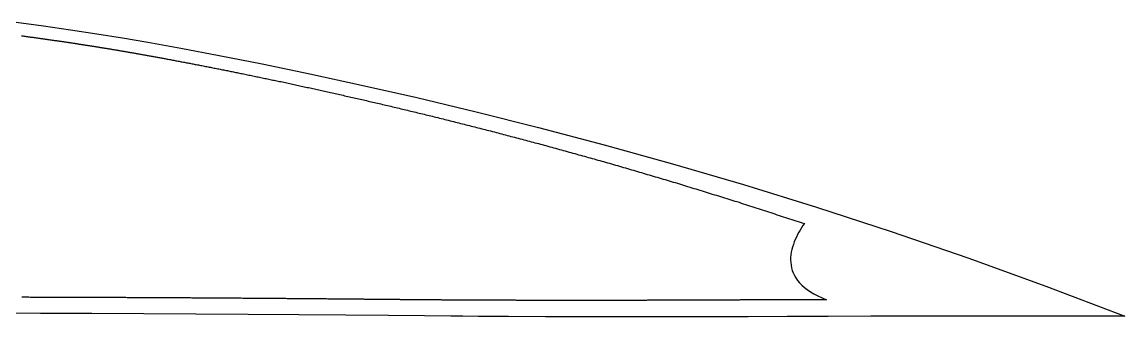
# Model space of a CAD drawing. Extents: x -1 to 417, y 44 to 106.
# Drawn here: x 207.9 to 416.6, y 44 to 99.7 of the extents above; entities that cross this region are included whole.
import ezdxf

# ---------------------------------------------------------------- set-up
doc = ezdxf.new("R2010")
doc.units = 0
doc.layers.add('profile', color=7, linetype='CONTINUOUS')

msp = doc.modelspace()

# ---------------------------------------------------------------- linework, layer by layer
at = {"layer": 'profile', "color": 7}
for points in [[(206.843837, 99.675332), (212.013835, 98.97103), (217.102282, 98.239993), (222.093774, 97.481518), (226.972905, 96.694894), (231.724266, 95.879413), (238.014373, 94.741128), (245.25501, 93.374507), (253.392902, 91.768575), (262.374793, 89.912366), (272.147409, 87.794895), (282.657495, 85.405186), (293.851774, 82.732268), (305.676995, 79.765167), (318.079872, 76.492899), (331.007174, 72.904503), (344.405589, 68.988994), (358.221891, 64.735397), (372.402795, 60.132739), (386.895048, 55.170045), (401.645392, 49.836339), (416.600517, 44.120647), (405.800296, 44.153368), (395.647126, 44.167987), (386.087187, 44.167423), (377.066659, 44.154695), (368.531779, 44.132794), (360.428643, 44.104555), (352.703515, 44.072988), (345.302519, 44.041055), (337.799077, 44.016332), (329.979631, 44.003773), (322.109892, 44.002362), (314.455546, 44.011083), (306.962743, 44.032899), (300.00373, 44.065518), (294.270208, 44.102678), (291.305938, 44.12757), (289.063688, 44.150769), (284.053143, 44.199125), (277.251023, 44.26059), (269.208034, 44.328371), (260.31511, 44.397654), (250.750195, 44.466257), (240.850974, 44.530022), (230.955137, 44.584796), (221.160742, 44.629384), (211.459336, 44.663902), (202.028847, 44.68617)], [(207.82647, 97.095821), (207.971877, 97.076009), (208.117283, 97.056197), (208.26269, 97.036385), (208.408096, 97.016573), (208.553503, 96.996761), (208.698909, 96.976949), (208.844313, 96.957137), (208.989719, 96.937325), (209.135126, 96.917513), (209.280533, 96.897701), (209.425939, 96.877889), (209.571346, 96.858077), (209.716752, 96.838265), (209.862159, 96.818453), (210.007562, 96.798641), (210.152969, 96.778829), (210.298375, 96.759017), (210.443782, 96.739205), (210.589189, 96.719393), (210.734595, 96.699581), (210.880002, 96.679769), (211.025405, 96.659957), (211.170812, 96.640145), (211.316218, 96.620333), (211.461625, 96.600521), (211.607031, 96.580709), (211.750143, 96.560135), (211.893256, 96.539561), (212.03637, 96.518987), (212.179483, 96.498413), (212.322595, 96.477867), (212.465707, 96.457293), (212.608819, 96.436719), (212.751931, 96.416145), (212.895046, 96.395571), (213.038158, 96.374997), (213.18127, 96.354423), (213.324382, 96.333849), (213.467494, 96.313275), (213.610609, 96.292701), (213.753721, 96.272127), (213.896833, 96.251553), (214.039945, 96.230979), (214.183057, 96.210405), (214.326172, 96.189831), (214.469284, 96.169257), (214.612396, 96.148683), (214.755508, 96.128109), (214.89862, 96.107563), (215.041735, 96.086989), (215.184847, 96.066415), (215.327959, 96.045841), (215.471071, 96.025267), (215.614183, 96.004721), (215.757295, 95.984147), (215.90041, 95.963573), (216.043522, 95.942999), (216.186634, 95.922454), (216.32702, 95.901118), (216.467406, 95.879782), (216.607792, 95.858446), (216.748178, 95.83711), (216.888563, 95.815774), (217.028949, 95.794438), (217.169335, 95.773102), (217.309721, 95.751766), (217.450107, 95.73043), (217.590492, 95.709094), (217.730878, 95.687758), (217.871264, 95.666422), (218.01165, 95.645086), (218.152036, 95.62375), (218.292421, 95.602414), (218.432804, 95.581078), (218.57319, 95.559742), (218.713576, 95.538406), (218.853962, 95.51707), (218.994348, 95.495734), (219.134733, 95.474398), (219.275119, 95.453062), (219.415505, 95.431726), (219.555891, 95.41039), (219.696277, 95.389054), (219.836662, 95.367718), (219.977048, 95.346382), (220.117434, 95.325046), (220.25782, 95.30371), (220.398206, 95.282374), (220.538591, 95.261038), (220.678977, 95.239702), (220.816202, 95.217575), (220.953427, 95.195449), (221.090655, 95.173323), (221.22788, 95.151197), (221.365105, 95.129071), (221.50233, 95.106944), (221.639557, 95.084818), (221.776782, 95.062692), (221.914007, 95.040566), (222.051232, 95.018439), (222.188457, 94.996313), (222.325685, 94.974187), (222.46291, 94.952061), (222.600134, 94.929935), (222.737359, 94.907808), (222.874584, 94.885682), (223.011812, 94.863556), (223.149037, 94.84143), (223.286262, 94.819303), (223.423487, 94.797177), (223.560715, 94.775051), (223.697939, 94.752925), (223.835164, 94.730799), (223.972389, 94.708672), (224.109614, 94.686546), (224.246842, 94.66442), (224.384067, 94.642294), (224.521292, 94.620167), (224.658517, 94.598041), (224.795744, 94.575915), (224.932969, 94.553789), (225.070194, 94.531663), (225.203826, 94.508718), (225.337459, 94.485773), (225.471091, 94.462829), (225.604723, 94.439884), (225.738355, 94.416939), (225.871988, 94.393995), (226.00562, 94.37105), (226.139252, 94.348105), (226.272881, 94.325161), (226.406514, 94.302216), (226.540146, 94.279271), (226.673778, 94.256327), (226.80741, 94.233382), (226.941042, 94.210437), (227.074675, 94.187493), (227.208307, 94.164548), (227.341939, 94.141603), (227.475571, 94.118659), (227.609204, 94.095714), (227.742836, 94.072769), (227.876468, 94.049825), (228.0101, 94.02688), (228.143732, 94.003935), (228.277362, 93.980991), (228.410994, 93.958046), (228.544626, 93.935101), (228.678259, 93.912157), (228.811891, 93.889212), (228.945523, 93.866267), (229.079155, 93.843323), (229.212787, 93.820378), (229.34642, 93.797433), (229.523328, 93.765418), (229.700239, 93.733406), (229.877147, 93.70139), (230.054055, 93.669375), (230.230966, 93.637362), (230.407874, 93.605347), (230.584785, 93.573335), (230.761694, 93.541319), (230.938602, 93.509304), (231.115513, 93.477292), (231.292421, 93.445276), (231.469329, 93.413264), (231.64624, 93.381249), (231.823148, 93.349233), (232.000059, 93.317221), (232.176967, 93.285206), (232.353876, 93.25319), (232.530787, 93.221178), (232.707695, 93.189163), (232.884603, 93.157147), (233.061514, 93.125135), (233.238422, 93.093119), (233.415333, 93.061107), (233.592241, 93.029092), (233.769149, 92.997076), (233.94606, 92.965064), (234.122969, 92.933049), (234.299877, 92.901036), (234.476788, 92.869021), (234.653696, 92.837006), (234.830607, 92.804993), (235.007515, 92.772978), (235.211158, 92.734542), (235.414801, 92.696106), (235.618444, 92.65767), (235.822088, 92.619232), (236.025731, 92.580796), (236.229374, 92.54236), (236.433017, 92.503924), (236.636657, 92.465488), (236.8403, 92.427052), (237.043943, 92.388614), (237.247586, 92.350178), (237.451229, 92.311742), (237.654873, 92.273306), (237.858516, 92.23487), (238.062159, 92.196435), (238.265802, 92.157996), (238.469445, 92.11956), (238.673088, 92.081124), (238.876731, 92.042688), (239.080374, 92.004253), (239.284017, 91.965817), (239.48766, 91.927381), (239.691303, 91.888942), (239.894944, 91.850506), (240.098587, 91.81207), (240.30223, 91.773635), (240.505873, 91.735199), (240.709516, 91.696763), (240.913159, 91.658324), (241.116802, 91.619888), (241.320445, 91.581453), (241.524088, 91.543017), (241.752968, 91.49785), (241.981844, 91.452683), (242.210724, 91.407516), (242.4396, 91.362349), (242.66848, 91.317183), (242.897359, 91.272016), (243.126236, 91.226849), (243.355115, 91.181682), (243.583992, 91.136515), (243.812871, 91.091348), (244.041751, 91.046181), (244.270627, 91.001015), (244.499506, 90.955848), (244.728383, 90.910681), (244.957262, 90.865514), (245.186139, 90.820347), (245.415018, 90.77518), (245.643898, 90.730014), (245.872774, 90.684847), (246.101654, 90.63968), (246.33053, 90.594513), (246.55941, 90.549346), (246.788289, 90.504179), (247.017166, 90.459012), (247.246045, 90.413846), (247.474922, 90.368679), (247.703801, 90.323512), (247.932681, 90.278345), (248.161557, 90.233178), (248.390437, 90.188011), (248.619313, 90.142845), (248.848193, 90.097678), (249.100807, 90.045472), (249.353424, 89.993267), (249.606038, 89.941061), (249.858655, 89.888853), (250.111272, 89.836648), (250.363887, 89.784442), (250.616501, 89.732237), (250.869118, 89.680031), (251.121735, 89.627826), (251.37435, 89.57562), (251.626967, 89.523415), (251.879581, 89.471206), (252.132198, 89.419001), (252.384812, 89.366796), (252.637429, 89.31459), (252.890044, 89.262385), (253.142661, 89.210179), (253.395275, 89.157974), (253.647892, 89.105768), (253.900507, 89.053563), (254.153124, 89.001354), (254.405738, 88.949149), (254.658355, 88.896944), (254.910969, 88.844738), (255.163586, 88.792533), (255.416201, 88.740327), (255.668818, 88.688122), (255.921432, 88.635913), (256.174046, 88.583708), (256.426664, 88.531502), (256.679281, 88.479297), (256.931895, 88.427092), (257.206748, 88.367537), (257.481605, 88.307982), (257.756461, 88.248431), (258.031314, 88.188876), (258.306168, 88.129322), (258.581024, 88.069767), (258.85588, 88.010215), (259.130733, 87.950661), (259.405587, 87.891106), (259.680443, 87.831552), (259.955299, 87.771997), (260.230153, 87.712446), (260.505006, 87.652891), (260.779862, 87.593337), (261.054718, 87.533782), (261.329572, 87.474227), (261.604425, 87.414676), (261.879282, 87.355121), (262.154138, 87.295567), (262.428991, 87.236012), (262.703845, 87.17646), (262.978701, 87.116906), (263.253557, 87.057351), (263.52841, 86.997797), (263.803264, 86.938242), (264.07812, 86.878691), (264.352976, 86.819136), (264.62783, 86.759582), (264.902683, 86.700027), (265.177539, 86.640475), (265.452395, 86.580921), (265.727249, 86.521366), (266.022846, 86.454155), (266.318442, 86.386944), (266.614036, 86.319735), (266.909633, 86.252524), (267.20523, 86.185313), (267.500826, 86.118105), (267.79642, 86.050893), (268.092017, 85.983682), (268.387614, 85.916471), (268.683211, 85.849262), (268.978807, 85.782051), (269.274401, 85.71484), (269.569998, 85.647629), (269.865595, 85.580418), (270.161191, 85.513209), (270.456785, 85.445998), (270.752382, 85.378787), (271.047979, 85.311575), (271.343576, 85.244367), (271.639172, 85.177156), (271.934766, 85.109945), (272.230363, 85.042733), (272.52596, 84.975525), (272.821556, 84.908314), (273.117153, 84.841103), (273.412747, 84.773891), (273.708344, 84.706683), (274.00394, 84.639472), (274.299537, 84.572261), (274.595131, 84.505049), (274.890728, 84.437841), (275.186325, 84.37063), (275.501163, 84.295454), (275.816002, 84.220279), (276.130843, 84.145103), (276.445682, 84.069928), (276.760521, 83.994749), (277.075359, 83.919574), (277.390198, 83.844398), (277.705037, 83.769223), (278.019878, 83.694047), (278.334717, 83.618872), (278.649555, 83.543696), (278.964394, 83.468518), (279.279233, 83.393342), (279.594074, 83.318167), (279.908913, 83.242991), (280.223751, 83.167815), (280.53859, 83.09264), (280.853429, 83.017464), (281.16827, 82.942289), (281.483109, 82.867113), (281.797947, 82.791935), (282.112786, 82.716759), (282.427625, 82.641584), (282.742463, 82.566408), (283.057305, 82.491233), (283.372143, 82.416057), (283.686982, 82.340882), (284.001821, 82.265703), (284.316659, 82.190528), (284.631501, 82.115352), (284.946339, 82.040177), (285.261178, 81.965001), (285.593763, 81.881551), (285.926348, 81.798101), (286.258932, 81.714653), (286.591514, 81.631203), (286.924099, 81.547753), (287.256684, 81.464302), (287.589269, 81.380855), (287.921854, 81.297405), (288.254438, 81.213954), (288.58702, 81.130504), (288.919605, 81.047054), (289.25219, 80.963606), (289.584775, 80.880156), (289.917359, 80.796706), (290.249944, 80.713255), (290.582529, 80.629808), (290.915111, 80.546358), (291.247696, 80.462907), (291.58028, 80.379457), (291.912865, 80.296007), (292.24545, 80.212559), (292.578035, 80.129109), (292.910617, 80.045659), (293.243202, 79.962208), (293.575786, 79.878758), (293.908371, 79.795311), (294.240956, 79.71186), (294.573541, 79.62841), (294.906123, 79.54496), (295.238707, 79.461512), (295.571292, 79.378062), (295.903877, 79.294612), (296.252706, 79.202579), (296.601539, 79.110546), (296.950368, 79.018514), (297.299201, 78.926481), (297.64803, 78.834448), (297.996862, 78.742416), (298.345692, 78.650383), (298.694521, 78.55835), (299.043354, 78.466318), (299.392183, 78.374285), (299.741015, 78.282252), (300.089845, 78.19022), (300.438677, 78.098187), (300.787507, 78.006154), (301.136339, 77.914122), (301.485168, 77.822089), (301.833998, 77.730059), (302.18283, 77.638027), (302.53166, 77.545994), (302.880492, 77.453961), (303.229322, 77.361929), (303.578154, 77.269896), (303.926983, 77.177863), (304.275813, 77.085831), (304.624645, 76.993798), (304.973475, 76.901765), (305.322307, 76.809733), (305.671125, 76.7177), (306.01998, 76.625667), (306.368807, 76.533635), (306.717633, 76.441602), (307.06646, 76.349569), (307.430047, 76.248647), (307.793634, 76.147721), (308.157193, 76.046798), (308.520779, 75.945876), (308.884366, 75.84495), (309.247953, 75.744028), (309.611512, 75.643105), (309.975099, 75.54218), (310.338686, 75.441257), (310.702273, 75.340334), (311.065859, 75.239409), (311.429418, 75.138486), (311.793005, 75.037563), (312.156592, 74.936638), (312.520179, 74.835715), (312.883737, 74.734793), (313.247324, 74.633867), (313.610911, 74.532944), (313.974498, 74.432019), (314.338085, 74.331096), (314.701644, 74.230174), (315.065231, 74.129248), (315.428817, 74.028325), (315.792404, 73.927403), (316.155991, 73.826477), (316.51955, 73.725555), (316.883137, 73.624632), (317.246724, 73.523706), (317.610311, 73.422784), (317.973869, 73.321861), (318.337456, 73.220936), (318.701043, 73.120013), (319.077866, 73.00989), (319.454717, 72.899767), (319.831541, 72.789641), (320.208364, 72.679518), (320.585187, 72.569395), (320.962038, 72.459271), (321.338861, 72.349148), (321.715684, 72.239022), (322.092507, 72.128899), (322.469331, 72.018776), (322.846182, 71.908653), (323.223005, 71.79853), (323.599828, 71.688407), (323.976651, 71.578281), (324.353503, 71.468158), (324.730326, 71.358035), (325.107149, 71.247912), (325.484, 71.137788), (325.860823, 71.027663), (326.237646, 70.917539), (326.614469, 70.807416), (326.991293, 70.697293), (327.368144, 70.58717), (327.744967, 70.477047), (328.12179, 70.366921), (328.498613, 70.256798), (328.875465, 70.146675), (329.252288, 70.036552), (329.629111, 69.926429), (330.005962, 69.816303), (330.382785, 69.70618), (330.759608, 69.596056), (331.1482, 69.476425), (331.536764, 69.356791), (331.925355, 69.23716), (332.313947, 69.117526), (332.702539, 68.997895), (333.091103, 68.878261), (333.479694, 68.75863), (333.868286, 68.638996), (334.25685, 68.519365), (334.645441, 68.399733), (335.034033, 68.280099), (335.422625, 68.160468), (335.811189, 68.040834), (336.19978, 67.921203), (336.588372, 67.801569), (336.976936, 67.681938), (337.365527, 67.562307), (337.754119, 67.442673), (338.142711, 67.323041), (338.531275, 67.203407), (338.919866, 67.083776), (339.308458, 66.964142), (339.69705, 66.844511), (340.085613, 66.72488), (340.474205, 66.605246), (340.862797, 66.485615), (341.251361, 66.365981), (341.639952, 66.24635), (342.028544, 66.126716), (342.417136, 66.007084), (342.805699, 65.88745), (343.194291, 65.767819), (343.593128, 65.63837), (343.991964, 65.50892), (344.390801, 65.37947), (344.789637, 65.25002), (345.188473, 65.120571), (345.58731, 64.991121), (345.986146, 64.861671), (346.384983, 64.732222), (346.783819, 64.602772), (347.182656, 64.473322), (347.581492, 64.343873), (347.980329, 64.214423), (348.379165, 64.084973), (348.778001, 63.955524), (349.176838, 63.826074), (349.575674, 63.696624), (349.974539, 63.567172), (350.373375, 63.437722), (350.772212, 63.308272), (351.171048, 63.178823), (351.569885, 63.049373), (351.968721, 62.919923), (352.367558, 62.790474), (352.766394, 62.661024), (353.165231, 62.531574), (353.564067, 62.402125), (353.962903, 62.272675), (354.36174, 62.143225), (354.760576, 62.013775), (355.159413, 61.884326), (355.558249, 61.754876), (355.957086, 61.625426), (355.686999, 61.232096), (355.421287, 60.825174), (355.162122, 60.405659), (354.91165, 59.974545), (354.672015, 59.53283), (354.445362, 59.081518), (354.233865, 58.621597), (354.03964, 58.15407), (353.864888, 57.679934), (353.711697, 57.200188), (353.582242, 56.715827), (353.478695, 56.22785), (353.403172, 55.737252), (353.357847, 55.245034), (353.344865, 54.752192), (353.366314, 54.259726), (353.424452, 53.768631), (353.521367, 53.279904), (353.659204, 52.794541), (353.840165, 52.313546), (354.066338, 51.837912), (354.339896, 51.368635), (354.662984, 50.90672), (355.037747, 50.453155), (355.466358, 50.008942), (355.950961, 49.575082), (356.493675, 49.152567), (357.096699, 48.742397), (357.762123, 48.34557), (358.492147, 47.963082), (359.288917, 47.595934), (360.154549, 47.24512), (359.914519, 47.244556), (359.67446, 47.243992), (359.43443, 47.243427), (359.194372, 47.242863), (358.954342, 47.242298), (358.714284, 47.241734), (358.474254, 47.241169), (358.234196, 47.240605), (357.994166, 47.24004), (357.754107, 47.239476), (357.514077, 47.238912), (357.274019, 47.238347), (357.033989, 47.237783), (356.793931, 47.237218), (356.553901, 47.236654), (356.313843, 47.236089), (356.073813, 47.235525), (355.833783, 47.23496), (355.593725, 47.234396), (355.353695, 47.233832), (355.113636, 47.233267), (354.873606, 47.232703), (354.633548, 47.232138), (354.393518, 47.231574), (354.15346, 47.231009), (353.91343, 47.230445), (353.673372, 47.22988), (353.433342, 47.229316), (353.193283, 47.228752), (352.953253, 47.228187), (352.713195, 47.227623), (352.473165, 47.227058), (352.245271, 47.226212), (352.017376, 47.225365), (351.789454, 47.224518), (351.561559, 47.223672), (351.333665, 47.222825), (351.10577, 47.221978), (350.877848, 47.221132), (350.649953, 47.220285), (350.422059, 47.219438), (350.194164, 47.218592), (349.966242, 47.217745), (349.738347, 47.216898), (349.510453, 47.216052), (349.282558, 47.215205), (349.054636, 47.214358), (348.826741, 47.213512), (348.598847, 47.212665), (348.370952, 47.211818), (348.14303, 47.210972), (347.915135, 47.210125), (347.687241, 47.209278), (347.459346, 47.208432), (347.231424, 47.207585), (347.003529, 47.206738), (346.775635, 47.205892), (346.54774, 47.205045), (346.319818, 47.204198), (346.091923, 47.203352), (345.864029, 47.202505), (345.636134, 47.201658), (345.408212, 47.200812), (345.180317, 47.199965), (344.963063, 47.199118), (344.74578, 47.198272), (344.528525, 47.197425), (344.311242, 47.196578), (344.093987, 47.195732), (343.876705, 47.194885), (343.65945, 47.194038), (343.442167, 47.193192), (343.224912, 47.192345), (343.007629, 47.191498), (342.790375, 47.190652), (342.573092, 47.189805), (342.355837, 47.188958), (342.138554, 47.188112), (341.9213, 47.187265), (341.704017, 47.186418), (341.486762, 47.185572), (341.269479, 47.184725), (341.052225, 47.183878), (340.834942, 47.183032), (340.617687, 47.182185), (340.400404, 47.181338), (340.183149, 47.180492), (339.965867, 47.179645), (339.748612, 47.178798), (339.531329, 47.177952), (339.314074, 47.177105), (339.096791, 47.176258), (338.879537, 47.175412), (338.662254, 47.174565), (338.444999, 47.173718), (338.227716, 47.172872), (338.019577, 47.172025), (337.81141, 47.171178), (337.603271, 47.170332), (337.395104, 47.169485), (337.186965, 47.168638), (336.978798, 47.167792), (336.770659, 47.166945), (336.562492, 47.166098), (336.354353, 47.165252), (336.146186, 47.164405), (335.938047, 47.163558), (335.72988, 47.162712), (335.521741, 47.161865), (335.313574, 47.161018), (335.105435, 47.160172), (334.897268, 47.159325), (334.689129, 47.158478), (334.480962, 47.157632), (334.272823, 47.156785), (334.064656, 47.155938), (333.856517, 47.155092), (333.64835, 47.154245), (333.440211, 47.153398), (333.232044, 47.152552), (333.023905, 47.151705), (332.815738, 47.150858), (332.607599, 47.150012), (332.399432, 47.149165), (332.191293, 47.148318), (331.983126, 47.147472), (331.774987, 47.146625), (331.56682, 47.145778), (331.355775, 47.145214), (331.144757, 47.144649), (330.933711, 47.144085), (330.722694, 47.14352), (330.511648, 47.142956), (330.300602, 47.142392), (330.089585, 47.141827), (329.878539, 47.141263), (329.667521, 47.140698), (329.456475, 47.140134), (329.24543, 47.139569), (329.034412, 47.139005), (328.823366, 47.13844), (328.612349, 47.137876), (328.401303, 47.137312), (328.190285, 47.136747), (327.97924, 47.136183), (327.768194, 47.135618), (327.557176, 47.135054), (327.346131, 47.134489), (327.135113, 47.133925), (326.924067, 47.13336), (326.713021, 47.132796), (326.502004, 47.132232), (326.290958, 47.131667), (326.079941, 47.131103), (325.868895, 47.130538), (325.657849, 47.129974), (325.446831, 47.129409), (325.235786, 47.128845), (325.024768, 47.12828), (324.813722, 47.127716), (324.593815, 47.127434), (324.373879, 47.127152), (324.153971, 47.126869), (323.934036, 47.126587), (323.714128, 47.126305), (323.494192, 47.126023), (323.274285, 47.12574), (323.054349, 47.125458), (322.834441, 47.125176), (322.614506, 47.124894), (322.39457, 47.124612), (322.174662, 47.124329), (321.954755, 47.124047), (321.734819, 47.123765), (321.514911, 47.123483), (321.294976, 47.1232), (321.075068, 47.122918), (320.855132, 47.122636), (320.635225, 47.122354), (320.415289, 47.122072), (320.195381, 47.121789), (319.975446, 47.121507), (319.755538, 47.121225), (319.535602, 47.120943), (319.315695, 47.12066), (319.095759, 47.120378), (318.875851, 47.120096), (318.655916, 47.119814), (318.436008, 47.119532), (318.216072, 47.119249), (317.996165, 47.118967), (317.776229, 47.118685), (317.554882, 47.11864), (317.333563, 47.118597), (317.112217, 47.118552), (316.890898, 47.118507), (316.669551, 47.118465), (316.448204, 47.11842), (316.226885, 47.118377), (316.005539, 47.118332), (315.784192, 47.118287), (315.562873, 47.118245), (315.341526, 47.118199), (315.120207, 47.118157), (314.898861, 47.118112), (314.677514, 47.118067), (314.456195, 47.118024), (314.234848, 47.117979), (314.013501, 47.117934), (313.792183, 47.117892), (313.570836, 47.117847), (313.349517, 47.117802), (313.12817, 47.117759), (312.906823, 47.117714), (312.685505, 47.117672), (312.464158, 47.117627), (312.242811, 47.117581), (312.021492, 47.117539), (311.800145, 47.117494), (311.578827, 47.117452), (311.35748, 47.117406), (311.136133, 47.117361), (310.914814, 47.117319), (310.693467, 47.117274), (310.478188, 47.117519), (310.262909, 47.117765), (310.04763, 47.11801), (309.832351, 47.118253), (309.617072, 47.118499), (309.401793, 47.118744), (309.186513, 47.11899), (308.971234, 47.119235), (308.755955, 47.119481), (308.540676, 47.119726), (308.325397, 47.119972), (308.110118, 47.120217), (307.894839, 47.12046), (307.67956, 47.120706), (307.464281, 47.120951), (307.249001, 47.121197), (307.033722, 47.121442), (306.818443, 47.121688), (306.603164, 47.121933), (306.387885, 47.122179), (306.172606, 47.122421), (305.957327, 47.122667), (305.742048, 47.122913), (305.526774, 47.123158), (305.311495, 47.123404), (305.096216, 47.123649), (304.88094, 47.123895), (304.665661, 47.124137), (304.450381, 47.124383), (304.235102, 47.124628), (304.019823, 47.124874), (303.804544, 47.12512), (303.593809, 47.125684), (303.383073, 47.126248), (303.172338, 47.126813), (302.961603, 47.127377), (302.750867, 47.127942), (302.540135, 47.128506), (302.3294, 47.129071), (302.118664, 47.129635), (301.907929, 47.1302), (301.697194, 47.130764), (301.486458, 47.131328), (301.275723, 47.131893), (301.064988, 47.132457), (300.854252, 47.133022), (300.643517, 47.133586), (300.432784, 47.134151), (300.222049, 47.134715), (300.011314, 47.13528), (299.800578, 47.135844), (299.589843, 47.136408), (299.379108, 47.136973), (299.168372, 47.137537), (298.957637, 47.138102), (298.746902, 47.138666), (298.536166, 47.139231), (298.325431, 47.139795), (298.114699, 47.14036), (297.903963, 47.140924), (297.693228, 47.141488), (297.482493, 47.142053), (297.271757, 47.142617), (297.061022, 47.143182), (296.865301, 47.144028), (296.669577, 47.144875), (296.473856, 47.145722), (296.278132, 47.146568), (296.082411, 47.147415), (295.88669, 47.148262), (295.690966, 47.149108), (295.495245, 47.149955), (295.299521, 47.150802), (295.103799, 47.151648), (294.908078, 47.152495), (294.712354, 47.153342), (294.516633, 47.154188), (294.320909, 47.155035), (294.125188, 47.155882), (293.929467, 47.156728), (293.733743, 47.157575), (293.538022, 47.158422), (293.342298, 47.159268), (293.146577, 47.160115), (292.950853, 47.160962), (292.755132, 47.161808), (292.559411, 47.162655), (292.363687, 47.163502), (292.167966, 47.164348), (291.972242, 47.165195), (291.776521, 47.166042), (291.5808, 47.166888), (291.385076, 47.167735), (291.189355, 47.168582), (290.993631, 47.169428), (290.79791, 47.170275), (290.636654, 47.171404), (290.4754, 47.172533), (290.314144, 47.173662), (290.152888, 47.174791), (289.991632, 47.17592), (289.830378, 47.177048), (289.669122, 47.178177), (289.507866, 47.179306), (289.346613, 47.180435), (289.185357, 47.181564), (289.024101, 47.182693), (288.862845, 47.183822), (288.701591, 47.184951), (288.540335, 47.18608), (288.379079, 47.187208), (288.217826, 47.188337), (288.056569, 47.189466), (287.895313, 47.190595), (287.734057, 47.191724), (287.572804, 47.192853), (287.411548, 47.193982), (287.250292, 47.195111), (287.089036, 47.19624), (286.927782, 47.197368), (286.766526, 47.198497), (286.60527, 47.199626), (286.444017, 47.200755), (286.28276, 47.201884), (286.121504, 47.203013), (285.960248, 47.204142), (285.798995, 47.205271), (285.637739, 47.2064), (285.554368, 47.206964), (285.470999, 47.207528), (285.387628, 47.208093), (285.304259, 47.208657), (285.220888, 47.209222), (285.13752, 47.209786), (285.054148, 47.210351), (284.97078, 47.210915), (284.887409, 47.21148), (284.804037, 47.212044), (284.720669, 47.212608), (284.637298, 47.213173), (284.553929, 47.213737), (284.470558, 47.214302), (284.38719, 47.214866), (284.303818, 47.215431), (284.220447, 47.215995), (284.137079, 47.21656), (284.053707, 47.217124), (283.970339, 47.217688), (283.886968, 47.218253), (283.803599, 47.218817), (283.720228, 47.219382), (283.636859, 47.219946), (283.553488, 47.220511), (283.470117, 47.221075), (283.386748, 47.22164), (283.303377, 47.222204), (283.220009, 47.222768), (283.136637, 47.223333), (283.053269, 47.223897), (282.969898, 47.224462), (282.906835, 47.225026), (282.84377, 47.225591), (282.780707, 47.226155), (282.717645, 47.22672), (282.654582, 47.227284), (282.591517, 47.227848), (282.528454, 47.228413), (282.465392, 47.228977), (282.402326, 47.229542), (282.339264, 47.230106), (282.276201, 47.230671), (282.213139, 47.231235), (282.150073, 47.2318), (282.087011, 47.232364), (282.023948, 47.232928), (281.960886, 47.233493), (281.89782, 47.234057), (281.834758, 47.234622), (281.771695, 47.235186), (281.70863, 47.235751), (281.645567, 47.236315), (281.582505, 47.23688), (281.519442, 47.237444), (281.456377, 47.238008), (281.393314, 47.238573), (281.330252, 47.239137), (281.267186, 47.239702), (281.204124, 47.240266), (281.141061, 47.240831), (281.077999, 47.241395), (281.014933, 47.24196), (280.951871, 47.242524), (280.810949, 47.243935), (280.670027, 47.245346), (280.529105, 47.246757), (280.388185, 47.248168), (280.247263, 47.24958), (280.106341, 47.250991), (279.965419, 47.252402), (279.824497, 47.253813), (279.683575, 47.255224), (279.542656, 47.256635), (279.401734, 47.258046), (279.260812, 47.259457), (279.11989, 47.260868), (278.978968, 47.26228), (278.838046, 47.263691), (278.697127, 47.265102), (278.556205, 47.266513), (278.415283, 47.267924), (278.274361, 47.269335), (278.133439, 47.270746), (277.992517, 47.272157), (277.851595, 47.273568), (277.710675, 47.27498), (277.569753, 47.276391), (277.428831, 47.277802), (277.287909, 47.279213), (277.146987, 47.280624), (277.006065, 47.282035), (276.865146, 47.283446), (276.724224, 47.284857), (276.583302, 47.286268), (276.44238, 47.28768), (276.25107, 47.289373), (276.05976, 47.291066), (275.86845, 47.29276), (275.67714, 47.294453), (275.485833, 47.296146), (275.294523, 47.29784), (275.103213, 47.299533), (274.911903, 47.301226), (274.720593, 47.30292), (274.529283, 47.304613), (274.337973, 47.306306), (274.146666, 47.308), (273.955356, 47.309693), (273.764046, 47.311386), (273.572736, 47.31308), (273.381426, 47.314773), (273.190116, 47.316466), (272.998806, 47.31816), (272.807496, 47.319853), (272.616186, 47.321546), (272.424879, 47.32324), (272.233569, 47.324933), (272.042259, 47.326626), (271.850949, 47.32832), (271.659639, 47.330013), (271.468329, 47.331706), (271.277019, 47.3334), (271.085712, 47.335093), (270.894402, 47.336786), (270.703092, 47.33848), (270.511782, 47.340173), (270.320472, 47.341866), (270.094262, 47.343842), (269.868053, 47.345817), (269.641846, 47.347793), (269.415636, 47.349768), (269.189427, 47.351744), (268.963217, 47.35372), (268.737008, 47.355695), (268.510798, 47.357671), (268.284591, 47.359646), (268.058382, 47.361622), (267.832172, 47.363597), (267.605963, 47.365573), (267.379753, 47.367548), (267.153546, 47.369524), (266.927337, 47.3715), (266.701127, 47.373475), (266.474918, 47.375451), (266.248708, 47.377426), (266.022501, 47.379402), (265.796292, 47.381377), (265.570082, 47.383353), (265.343873, 47.385328), (265.117663, 47.387304), (264.891453, 47.38928), (264.665247, 47.391255), (264.439037, 47.393231), (264.212827, 47.395206), (263.986618, 47.397182), (263.760408, 47.399157), (263.534202, 47.401133), (263.307992, 47.403108), (263.081782, 47.405084), (262.831669, 47.40706), (262.581555, 47.409035), (262.331441, 47.411011), (262.081327, 47.412986), (261.831216, 47.414962), (261.581102, 47.416937), (261.330989, 47.418913), (261.080875, 47.420888), (260.830761, 47.422864), (260.580647, 47.42484), (260.330533, 47.426815), (260.080422, 47.428791), (259.830309, 47.430766), (259.580195, 47.432742), (259.330081, 47.434717), (259.079967, 47.436693), (258.829853, 47.438668), (258.57974, 47.440644), (258.329626, 47.44262), (258.079512, 47.444595), (257.829401, 47.446571), (257.579287, 47.448546), (257.329173, 47.450522), (257.07906, 47.452497), (256.828946, 47.454473), (256.578832, 47.456448), (256.328718, 47.458424), (256.078607, 47.4604), (255.828494, 47.462375), (255.57838, 47.464351), (255.328266, 47.466326), (255.078152, 47.468302), (254.809138, 47.470277), (254.540126, 47.472253), (254.271112, 47.474228), (254.002098, 47.476204), (253.733087, 47.47818), (253.464072, 47.480155), (253.195058, 47.482131), (252.926047, 47.484106), (252.657033, 47.486082), (252.388018, 47.488057), (252.119007, 47.490033), (251.849993, 47.492008), (251.580979, 47.493984), (251.311967, 47.49596), (251.042953, 47.497935), (250.773939, 47.499911), (250.504927, 47.501886), (250.235913, 47.503862), (249.966902, 47.505837), (249.697887, 47.507813), (249.428873, 47.509788), (249.159862, 47.511764), (248.890848, 47.51374), (248.621833, 47.515715), (248.352822, 47.517691), (248.083808, 47.519666), (247.814794, 47.521642), (247.545782, 47.523617), (247.276768, 47.525593), (247.007754, 47.527568), (246.738742, 47.529544), (246.469728, 47.53152), (246.191313, 47.533213), (245.912898, 47.534906), (245.63448, 47.5366), (245.356065, 47.538293), (245.07765, 47.539986), (244.799235, 47.54168), (244.52082, 47.543373), (244.242402, 47.545066), (243.963987, 47.54676), (243.685572, 47.548453), (243.407157, 47.550146), (243.128742, 47.55184), (242.850327, 47.553533), (242.571909, 47.555226), (242.293494, 47.55692), (242.015079, 47.558613), (241.736664, 47.560306), (241.458249, 47.562), (241.179831, 47.563693), (240.901416, 47.565386), (240.623001, 47.56708), (240.344586, 47.568773), (240.066171, 47.570466), (239.787753, 47.57216), (239.509338, 47.573853), (239.230923, 47.575546), (238.952508, 47.57724), (238.674093, 47.578933), (238.395678, 47.580626), (238.11726, 47.58232), (237.838845, 47.584013), (237.56043, 47.585706), (237.282111, 47.587117), (237.003789, 47.588528), (236.72547, 47.58994), (236.447148, 47.591351), (236.168829, 47.592762), (235.890507, 47.594173), (235.612188, 47.595584), (235.333866, 47.596995), (235.055547, 47.598406), (234.777225, 47.599817), (234.498906, 47.601228), (234.220584, 47.60264), (233.942265, 47.604051), (233.663943, 47.605462), (233.385624, 47.606873), (233.107302, 47.608284), (232.828983, 47.609695), (232.550664, 47.611106), (232.272342, 47.612517), (231.994023, 47.613928), (231.715701, 47.61534), (231.437382, 47.616751), (231.15906, 47.618162), (230.880741, 47.619573), (230.602419, 47.620984), (230.3241, 47.622395), (230.045778, 47.623806), (229.767459, 47.625217), (229.489137, 47.626628), (229.210818, 47.62804), (228.932496, 47.629451), (228.654177, 47.630862), (228.378708, 47.631991), (228.103242, 47.63312), (227.827773, 47.634248), (227.552308, 47.635377), (227.276839, 47.636506), (227.001373, 47.637635), (226.725904, 47.638764), (226.450436, 47.639893), (226.17497, 47.641022), (225.899501, 47.642151), (225.624036, 47.64328), (225.348567, 47.644408), (225.073101, 47.645537), (224.797632, 47.646666), (224.522167, 47.647795), (224.246698, 47.648924), (223.971229, 47.650053), (223.695763, 47.651182), (223.420295, 47.652311), (223.144829, 47.65344), (222.86936, 47.654568), (222.593895, 47.655697), (222.318426, 47.656826), (222.042957, 47.657955), (221.767491, 47.659084), (221.492023, 47.660213), (221.216557, 47.661342), (220.941088, 47.662471), (220.665623, 47.6636), (220.390154, 47.664728), (220.114688, 47.665857), (219.839219, 47.666986), (219.566367, 47.667833), (219.293515, 47.66868), (219.020662, 47.669526), (218.747812, 47.670373), (218.47496, 47.67122), (218.202108, 47.672066), (217.929255, 47.672913), (217.656403, 47.67376), (217.38355, 47.674606), (217.110701, 47.675453), (216.837848, 47.6763), (216.564996, 47.677146), (216.292143, 47.677993), (216.019291, 47.67884), (215.746438, 47.679686), (215.473586, 47.680533), (215.200736, 47.68138), (214.927884, 47.682226), (214.655031, 47.683073), (214.382179, 47.68392), (214.109327, 47.684766), (213.836474, 47.685613), (213.563624, 47.68646), (213.290772, 47.687306), (213.01792, 47.688153), (212.745067, 47.689), (212.472215, 47.689846), (212.199362, 47.690693), (211.926513, 47.69154), (211.65366, 47.692386), (211.380808, 47.693233), (211.107955, 47.69408), (210.842723, 47.694644), (210.57749, 47.695208), (210.312258, 47.695773), (210.047026, 47.696337), (209.781793, 47.696902), (209.516561, 47.697466), (209.251328, 47.698031), (208.986096, 47.698595), (208.720863, 47.69916), (208.455631, 47.699724), (208.190398, 47.700288), (207.925166, 47.700853)]]:
    msp.add_lwpolyline(points, dxfattribs=at)

doc.saveas('drawing.dxf')
